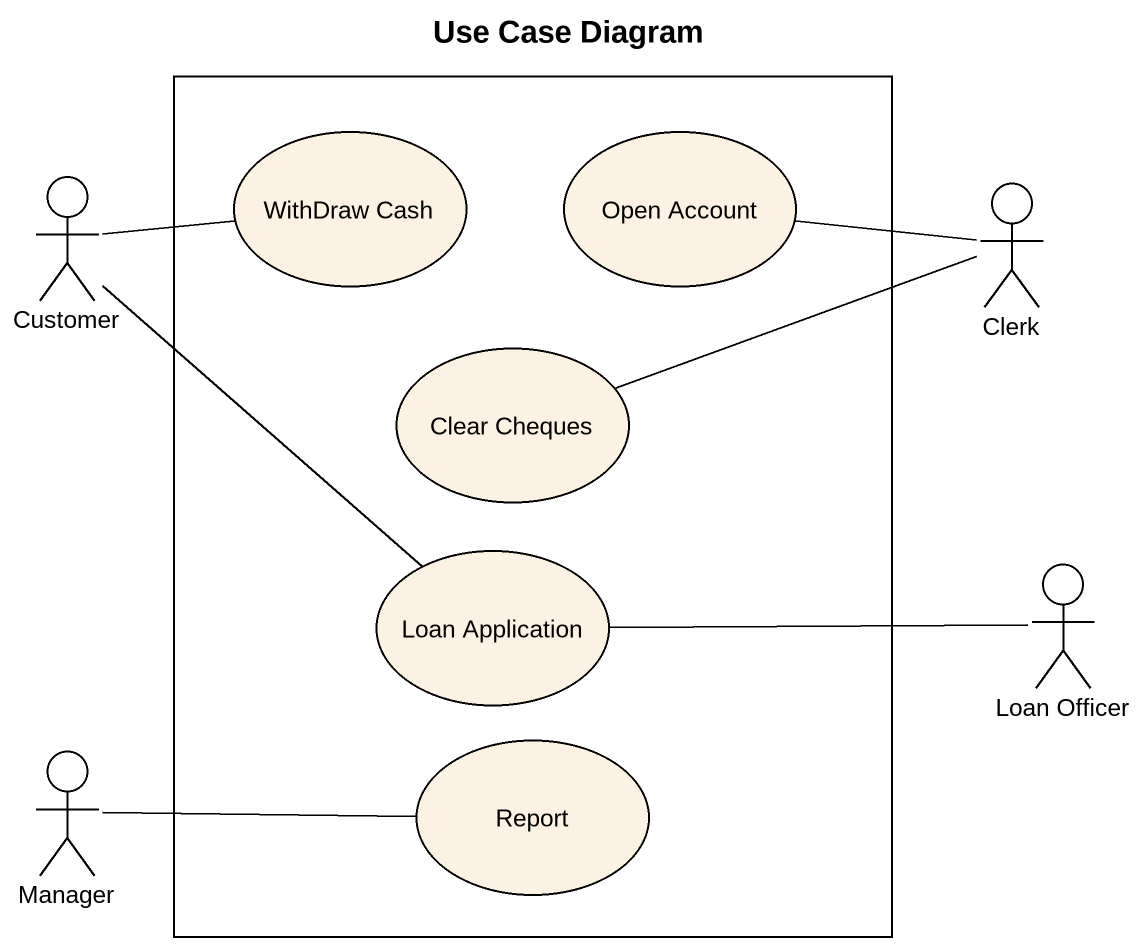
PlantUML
@startuml
title Use Case Diagram
rectangle " " as rectangle1 {
  usecase "WithDraw Cash" as WithDraw_Cash
  usecase "Open Account" as Open_Account
  usecase "Clear Cheques" as Clear_Cheques
  usecase "Loan Application" as Loan_Application
  usecase Report
}
actor Customer
actor Clerk
actor "Loan Officer" as Loan_Officer
actor Manager
Customer -right- WithDraw_Cash
Customer -- Loan_Application
Clerk -left- Open_Account
Clerk -left- Clear_Cheques
Loan_Officer -left- Loan_Application
Manager -right- Report
@enduml
